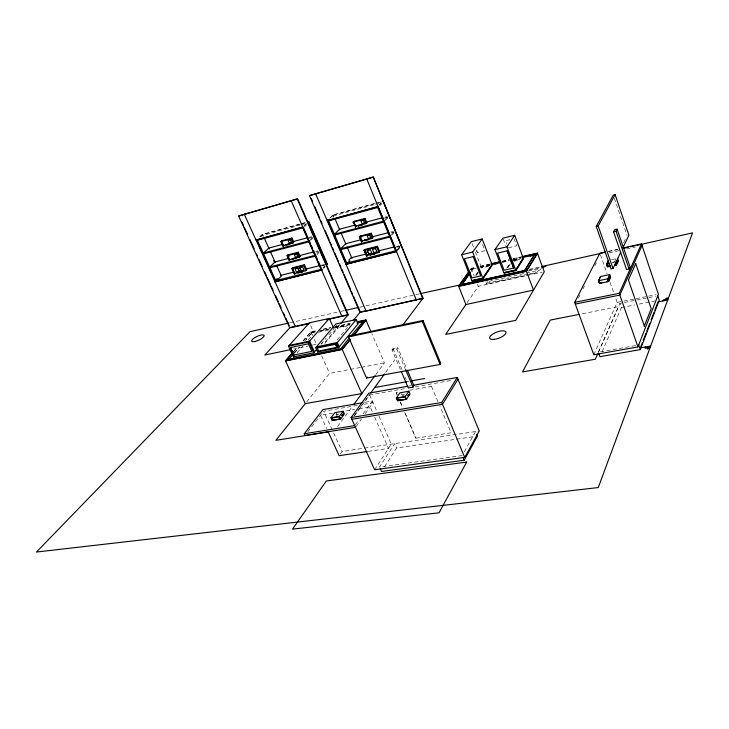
<?xml version="1.0" encoding="UTF-8"?>
<svg xmlns="http://www.w3.org/2000/svg" width="729" height="729" viewBox="0 0 729 729"><rect width="100%" height="100%" fill="white"/><g stroke="black" fill="none" stroke-linecap="round" stroke-linejoin="round"><path stroke-width="0.55" stroke-dasharray="3.65 2.73" d="M602.172 351.56L621.4 307.556L619.914 303.328L623.259 302.663M598.318 352.198L619.914 303.328M598.591 351.998L618.629 306.608L580.056 314.208M593.77 354.741L617.153 302.398L615.294 297.113M614.474 261.857L615.932 258.831M623.687 242.702L626.111 237.663M578.398 298.052L579.938 295.035M583.009 288.994L584.549 285.978M594.809 265.866L596.349 262.85M464.373 451.734L475.563 431.55M541.355 268.163L540.307 269.921L485.833 282.005M538.376 270.35L537.319 272.117L529.582 273.831M535.396 272.546L534.858 273.43L485.897 284.237L487.665 281.594M404.713 412.322L415.876 438.175L404.759 412.249M384.52 466.779L396.594 447.989L475.199 436.443M508.113 267.434L510.582 263.643M431.568 386.479L438.056 401.943M506.773 268.29L510.336 262.823M507.275 267.825L510.364 263.078M374.588 469.758L391.309 444.134L378.989 416.177M467.161 302.69L478.27 286.297L526.675 275.626M401.242 393.778L401.661 394.744L404.741 394.179M476.374 275.425L478.315 272.628M397.123 394.735L396.23 392.667L398.481 392.211M475.654 275.343L477.531 272.628M476.165 274.869L478.096 272.072M472.747 268.892L470.916 271.917M340.325 454.003L342.111 451.47L363.352 448.299M476.146 268.409L470.56 269.694L471.216 268.336L475.627 267.324M470.56 269.694L471.326 268.609L475.736 267.589M356.153 426.429L361.347 419.129M365.256 413.653L373.057 402.709L364.081 404.258M355.378 424.706L358.632 420.15M363.197 413.78L372.319 401.032L363.534 402.554M476.566 250.539L477.331 252.507L484.922 250.685L481.851 242.793M354.212 415.74L356.855 412.095M357.52 411.183L359.497 408.45M360.162 407.538L364.126 402.071M364.792 401.16L369.412 394.79M385.759 372.255L394.863 359.707M354.504 415.667L369.594 394.854L406.518 388.338M400.412 369.475L392.074 349.966L396.822 349.027L397.779 347.715L406.964 369.311M337.618 426.392L353.064 405.433M375.781 374.606L384.438 362.86L371.872 333.727M392.074 349.966L393.049 348.653L397.779 347.715M336.142 413.562L336.57 414.482L338.803 414.072M307.775 431.869L323.056 412.022M306.699 401.907L329.599 373.376L349.337 369.585M337.071 339.96L349.956 324.451M324.806 343.459L337.746 328.132L348.48 325.827M339.905 324.505L324.642 342.557L321.316 343.25M320.97 344.261L326.027 338.302M328.916 334.903L333.973 328.943M397.032 249.892L400.968 245.29M397.241 250.12L399.866 247.049M397.36 250.694L399.984 247.623M297.086 352.69L303 345.92M308.176 339.987L312.604 334.912M294.17 352.991L299.355 347.004M304.576 341.108L311.994 332.579L306.171 339.65M294.279 353.228L299.482 347.286M293.359 351.715L296.339 348.325M303.054 340.698L310.873 331.804L316.377 330.611M293.495 352.007L297.222 347.76M303.182 340.981L310.991 332.078L316.495 330.893M391.3 234.501L394.298 231.129M391.628 235.312L394.626 231.931M385.459 220.358L388.502 217.051M385.122 219.547L388.174 216.24M323.512 268.418L324.961 266.887M323.175 267.652L324.624 266.131M323.521 267.835L324.97 266.304M379.827 205.842L381.896 203.673M378.716 205.232L380.784 203.072M379.49 205.022L381.559 202.862M316.896 254.658L319.01 252.498M317.261 253.173L318.682 251.733M310.29 239.586L312.449 237.472M310.636 240.36L312.787 238.246M330.465 217.925L333.408 215.046L334.292 217.114M329.727 218.126L333.016 214.909L374.524 203.482M304.303 226.992L306.572 224.833M304.002 225.689L306.271 223.53M304.722 225.489L306.235 224.049M259.588 236.843L262.349 234.355L305.615 222.454M260.271 236.661L262.659 234.51M260.727 236.889L262.322 235.458L300.184 225.051M375.617 203.181L381.076 201.678M299.847 224.277L261.975 234.702L262.322 235.458M300.931 223.985L306.335 222.491M374.196 203.819L332.67 215.246L333.554 217.315M378.57 202.616L380.748 202.015M301.268 224.76L306.681 223.265M333.007 216.039L374.533 204.63M375.626 204.33L381.085 202.835M308.385 237.526L311.684 236.652M384.921 217.105L387.09 216.531M308.722 238.301L312.021 237.417M384.174 218.208L387.418 217.342M315.693 251.432L317.899 250.858M391.054 231.968L393.213 231.412M316.031 252.188L318.227 251.623M391.382 232.761L393.542 232.205M321.27 265.228L324.587 264.399M396.612 246.384L398.79 245.837M321.945 265.62L324.159 265.074M396.166 247.076L400.513 245.992M321.607 265.985L324.915 265.156M396.941 247.167L400.203 246.356M509.899 239.713L505.744 240.725L506.883 243.75M508.405 247.778L516.697 245.801L514.018 238.748M480.046 266.304L489.97 264.026M502.099 261.228L508.714 259.706M513.125 258.695L520.843 256.918M480.147 266.577L490.07 264.299M502.199 261.511L509.926 259.734M511.029 259.478L520.953 257.191M470.451 269.42L476.064 268.181M480.393 267.133L490.344 264.9M502.481 262.066L509.106 260.545M513.416 259.606L521.253 257.747M480.502 267.406L489.332 265.383M502.518 262.358L509.206 260.818M513.498 259.834L521.353 258.03M489.633 265.511L481.331 267.415L481.541 267.962L488.813 266.295M513.663 260.508L520.105 259.032M511.603 261.182L519.841 259.296M513.872 261.264L520.059 259.852M608.633 251.223L617.381 249.263M289.923 322.774L339.832 311.629M340.944 311.383L344.27 310.636M359.798 307.173L419.694 293.796M529.5 269.283L540.736 266.778M608.25 251.705L618.238 249.473M529.181 270.113L540.517 267.589M609.198 252.854L619.049 250.667M626.703 248.963L635.46 247.013M528.042 271.124L540.244 268.409M486.489 283.353L528.479 274.077M527.778 275.38L542.084 272.227M611.485 259.652L616.497 258.549M612.415 262.303L614.419 261.866M612.57 262.969L614.583 262.531M322.974 329.189L330.684 327.521M335.085 326.574L350.494 323.248M323.102 329.472L330.811 327.804M335.212 326.856L349.519 323.767M315.311 331.923L309.761 333.062L315.411 332.151M319.676 330.93L329.599 328.788M333.973 327.904L350.449 324.35M319.803 331.212L328.624 329.317M334.082 328.141L349.565 324.806M318.509 332.26L328.451 330.128M293.641 349.018L308.03 346.02M312.459 345.09L316.887 344.17M617.153 302.398L622.73 301.296M623.851 301.068L635.005 298.854M636.116 298.626L656.2 294.634M624.37 302.444L647.771 297.806M648.883 297.587L655.571 296.256M621.4 307.556L634.759 304.932M639.215 304.057L654.797 301.004M350.439 369.375L360.308 367.48M361.402 367.27L384.438 362.86M406.955 381.695L409.179 381.294M600.505 351.815L636.517 345.418M409.142 386.015L411.384 385.623M415.475 386.753L452.399 380.237M409.525 390.279L431.614 386.406M402.226 395.41L404.458 395.018M357.347 405.415L323.676 411.211L331.713 428.761M332.67 413.197L320.56 415.266L326.592 428.397M345.892 410.946L354.704 409.452M359.115 408.696L370.122 406.818L372.883 413.061M336.087 415.293L338.165 414.947M415.876 438.175L451.087 432.807L439.833 405.998M364.473 448.135L479.235 431.003M368.309 451.388L388.521 448.408L374.724 417.216M462.241 455.57L379.508 467.025L394.681 443.624L396.594 447.989M333.6 432.889L342.111 451.47M336.169 413.525L336.588 414.455M262.349 234.355L263.287 236.433M310.691 325.653L314.09 333.217M310.873 331.804L312.395 335.176M314.254 339.304L316.577 344.471M321.689 355.825L329.599 373.376M336.361 325.016L337.746 328.132M369.594 394.854L377.285 412.304M396.275 392.603L397.168 394.671M400.294 401.907L402.526 407.083M400.248 401.98L402.481 407.147M333.016 214.909L333.9 216.969M396.822 349.027L405.151 368.592M393.049 348.653L402.244 370.186M405.306 377.367L406.181 379.417M471.216 268.336L474.187 275.89M477.449 284.219L478.27 286.297M476.575 250.512L477.34 252.489M472.137 243.65L473.732 247.751M475.326 251.842L481.304 267.197M503.256 239.203L505.616 245.427M600.45 254.804L607.129 273.84M610.1 282.305L613.809 292.885M614.356 198.306L627.086 235.64"/><path stroke-width="1.09" d="M647.616 347.724L647.142 348.991L649.73 348.535M665.686 299.373L666.096 298.279L668.52 297.797M645.511 346.913L645.037 348.18L650.204 347.268M662.852 300.94L663.262 299.847L668.11 298.899M598.646 353.1L599.94 356.681L640.29 349.601L659.253 300.129L657.795 295.819M642.386 342.594L640.381 347.815L650.669 346.002M643.188 340.507L645.994 333.199M646.796 331.112L649.603 323.813M651.207 319.63L654.013 312.331M654.815 310.244L657.613 302.936M605.343 251.952L599.876 253.173L574.689 302.344L593.77 354.741L637.957 346.931L658.424 294.188L641.465 243.887L622.858 248.042M644.245 326.182L651.207 308.649L635.67 263.479M597.68 354.057L595.402 359.215L522.538 371.936L550.304 320.067L578.954 314.427M644.372 326.164L628.444 279.991L635.797 263.451M642.021 245.555L619.85 295.081L575.318 304.084M637.957 346.931L619.231 293.304L641.465 243.887M629.045 268.965L630.029 266.778L617.117 229.152L614.611 229.735L613.554 231.813L626.539 269.502L629.045 268.965L616.069 231.23L617.117 229.152M606.947 281.722L608.25 280.802M608.068 281.485L608.314 280.975L607.184 281.212M617.928 260.7L616.47 263.88L616.142 262.941C616.306 259.023 618.73 261.028 617.609 259.761M608.669 281.512L610.674 277.302L609.717 274.578L600.496 276.537L598.509 280.783L599.393 283.463L608.669 281.512L607.713 278.779L609.717 274.578M614.511 265.429L616.524 264.992L618.42 261L617.499 258.33M623.131 247.322L628.917 235.221L615.112 194.643L613.262 195.099L596.249 226.464L611.084 268.919L613.007 268.5L620.716 252.371M608.615 265.948L609.708 265.711L609.535 266.358L608.378 266.431M600.404 283.089C600.942 281.558 599.685 284.046 601.525 282.852L601.771 282.351M609.535 266.358L609.708 265.711M608.478 260.308L606.601 264.345L608.478 260.663M599.393 283.062L598.582 280.765L600.414 276.929M613.007 268.5L598.19 226.008L615.112 194.643M380.301 468.802L381.504 471.481L464.2 460.236L477.44 436.115L476.693 434.284M408.021 386.215L368.847 393.168L351.096 417.553L374.588 469.758L464.719 457.384L479.235 431.003L457.265 377.476L413.616 385.222M546.24 265.547L545.729 266.422L541.611 267.343M543.278 267.734L543.798 266.85M526.329 271.042L537.382 253.109L544.281 271.744L515.74 320.368L445.674 334.392L465.922 304.512L533.491 290.124L526.329 271.042L458.605 286.132L465.922 304.512M457.994 379.253L442.494 404.303L351.879 419.284M351.096 417.553L441.728 402.481L457.265 377.476M534.293 254.804L524.561 270.495L461.776 284.51L469.531 273.521M515.913 270.559L523.149 259.15L522.939 258.585L515.695 269.994L504.195 272.573L504.404 273.138L515.913 270.559L506.947 246.794L514.701 235.312L523.322 258.294L515.795 270.158L503.812 272.846L494.927 249.637L502.864 238.164L514.701 235.312M513.672 268.072L507.165 250.84L497.533 253.118L504.085 270.231L513.69 268.053L507.165 250.84M440.088 364.427L440.763 363.397L423.002 320.487L349.246 335.923L348.462 336.889L366.559 378.069L440.088 364.427L422.301 321.462L423.002 320.487M406.509 399.31L410.035 394.052L408.841 391.273L399.92 392.84L396.33 398.061L397.533 400.841L406.509 399.31L405.306 396.512L408.841 391.273M401.296 371.535L408.322 387.965L413.042 387.135L413.963 385.759L407.402 370.332M406.044 399.137L405.032 396.786L396.749 398.253L397.761 400.586L406.062 399.182M408.486 395.3L408.905 394.671L408.559 395.473L407.484 395.665M483.054 278.66L491.92 265.584L491.711 265.037L482.835 278.095L472.283 280.465L472.501 281.02L483.054 278.66L472.665 252.088L482.188 238.966L492.111 264.718L482.88 278.305L471.891 280.765L461.63 254.713L471.344 241.609L482.188 238.966M399.146 399.802L398.708 400.44L399.073 399.629M400.221 399.62L398.635 400.267M470.159 272.555L461.867 284.738M464.446 281.075L465.74 279.243M458.605 286.132L469.157 271.252M469.257 271.525L458.714 286.406L526.438 271.334L537.492 253.391L522.055 256.945M473.212 256.654L480.739 275.89L471.927 277.904L464.4 258.713L473.221 256.635M370.742 392.967L384.456 374.05M353.738 404.522L375.116 375.508M340.079 418.947L339.094 416.669L340.188 418.947L332.406 420.232L331.413 417.954L332.433 420.186M341.828 415.275L343.286 414.482L341.901 415.448M340.188 418.947L340.58 418.145L339.185 419.111M340.543 419.084L344.389 413.89L343.186 411.238L334.884 412.65L330.993 417.808L332.205 420.469L340.543 419.084L339.331 416.414L343.186 411.238M366.559 378.069L367.307 377.066M333.818 419.448L333.353 420.086L333.745 419.284M334.821 419.284L333.271 419.913M403.119 324.66L423.03 298.152L373.239 176.965L309.488 195.627L359.971 312.386L422.738 298.544L373.239 176.965M416.578 299.573L416.277 299.965L366.714 178.86M355.497 427.34L305.004 435.459L304.221 433.791L322.929 409.58L362.441 402.745M350.23 339.222L342.129 349.2L361.794 393.587L305.305 403.638L275.863 440.334L328.651 431.85M353.018 335.796L365.912 319.922L370.97 331.649M350.357 339.523L342.256 349.501L285.586 361.001L292.311 353.346M353.838 335.231L366.031 320.204L358.331 321.872M349.218 338.01L340.953 348.608M350.64 336.342L362.632 321.99M338.538 347.678L358.139 323.749L356.308 319.539L335.905 323.968L315.712 347.669L317.644 351.952L338.538 347.678L336.616 343.35L356.308 319.539M335.641 344.261L336.98 347.286L335.641 344.261L317.261 348.034L318.591 351.05L339.213 346.849L337.299 342.53L316.404 346.858M353.529 320.14L360.299 311.994L365.375 310.873M317.644 351.952L318.336 351.132M340.625 323.64L348.225 314.655L297.678 198.817L239.094 215.766L238.693 216.094L289.723 327.877L309.779 323.448M333.545 327.986L329.317 318.427L309.415 322.819L288.511 346.22L293.423 356.9L313.78 352.736L316.641 349.364M401.296 246.083L383.263 201.076L382.16 201.632M308.385 343.815L311.812 351.378L293.896 355.05L290.488 347.551L308.413 343.787M288.511 346.22L308.886 341.928L329.317 318.427M293.423 356.9L294.133 356.08M292.657 354.64L289.076 359.169M293.896 355.05L290.488 347.551M305.305 403.638L285.449 360.709L291.873 353.41M379.016 252.507L379.736 251.687L377.485 246.284L365.384 249.345L364.646 250.165L366.915 255.524L379.016 252.507L376.747 247.104L377.485 246.284M374.806 253.929L374.588 253.273L370.086 254.43L370.35 255.041L374.843 253.883L374.551 253.318M370.086 254.43L370.35 255.041M375.553 248.607L376.902 251.842L373.804 252.617L372.464 249.364L375.572 248.589M366.313 252.407L364.719 249.509L363.981 250.329L366.505 256.298L367.243 255.478M368.701 253.892L371.808 253.1L370.45 249.874L367.343 250.676L368.701 253.892L367.361 250.648M366.505 256.298L367.571 255.396M366.915 255.524L367.653 254.703M363.981 250.329L365.056 249.427M372.328 238.356L373.066 237.545L371.261 233.225L360.755 235.959L359.998 236.761L361.812 241.062L372.328 238.356L370.514 234.027L371.261 233.225M349.847 260.7L347.04 263.761L328.26 220.076M348.781 260.107L350.886 257.82L366.131 254.002M368.473 239.048L368.728 239.668L364.819 240.67L364.564 240.06L368.51 239.012M364.819 240.67L364.6 240.023M361.247 238.009L360.08 236.132L359.333 236.934L361.402 241.846L362.158 241.035M361.402 241.846L362.486 240.953M361.812 241.062L362.559 240.251M359.333 236.934L360.418 236.05M322.063 269.94L275.033 281.859L322.063 269.94L318.473 261.747M326.419 264.782L327.467 264.244L308.859 221.561L307.784 222.09M366.131 223.566L366.887 222.773L365.065 218.418L354.54 221.252L353.775 222.035L355.606 226.364L366.131 223.566L364.309 219.201L365.065 218.418M340.853 248.735L389.796 236.196L390.133 236.998L341.19 249.518L340.853 248.735L345.655 243.696L360.791 239.786M358.622 225.972L358.404 225.316L362.313 224.268L362.577 224.897L358.622 225.972L358.367 225.352M355.196 227.166C356.226 226.801 356.372 226.847 353.109 222.208L354.203 221.334L353.109 222.208M355.606 226.364L356.363 225.58M305.989 270.714L306.781 269.894L304.494 264.736L293.295 267.561L292.484 268.372L294.78 273.512L305.989 270.714L303.692 265.547L304.494 264.736M302.171 272.017L301.952 271.398L297.778 272.464L298.043 273.047L302.216 271.981L301.915 271.434M301.123 270.787L304.011 270.04L302.635 266.942L299.747 267.689L301.123 270.787L299.747 267.689M299.255 271.252L297.897 268.135L295.017 268.883L296.393 271.963L299.273 271.224L297.897 268.135M291.864 268.527L292.985 267.643L291.864 268.527L294.425 274.241L295.227 273.43M294.425 274.241L295.537 273.348M334.602 234.173L383.6 221.197L383.937 222.017L334.939 234.966L334.602 234.173L339.477 229.234L354.622 225.197M275.826 279.991L277.348 278.478M299.291 257.155L300.093 256.353L298.261 252.225L288.538 254.758L287.718 255.56L289.55 259.67L299.291 257.155L297.45 253.027L298.261 252.225M292.42 259.305L296.083 258.33L295.819 257.738L292.156 258.713L292.457 259.26M289.067 256.717L288.228 254.84L287.098 255.715L289.194 260.408L290.014 259.606M289.194 260.408L290.324 259.533M287.098 255.715L288.228 254.84M315.484 256.098L270.186 267.689L269.839 266.932L275.043 261.93L288.228 258.522M293.012 243.012L293.833 242.228L291.983 238.064L282.251 240.679L281.412 241.463L283.271 245.609L293.012 243.012L291.163 238.848L291.983 238.064M282.916 246.366C284.064 245.445 284.629 247.022 280.802 241.627L281.941 240.761L280.802 241.627M290.388 239.987L291.5 242.493L289.213 243.094L288.119 240.579L290.406 239.969M285.877 244.643L286.151 245.236L289.768 244.27L289.55 243.641M309.196 241.773L263.862 253.756L263.515 252.999L268.791 248.088L281.986 244.57M316.012 193.522L315.648 193.85L366.067 311.037L423.03 298.152M302.116 227.22L256.025 240.051L303.209 226.929L308.148 238.192M238.693 216.094L297.678 198.817M291.646 200.566L291.272 200.894L341.91 316.368L342.247 315.976L330.064 318.664M244.78 214.116L244.388 214.454L295.382 326.628L295.728 326.237L290.078 327.485L264.864 355.023L290.324 349.71M309.488 195.627L372.902 177.302M377.039 206.754L327.166 220.632L377.777 206.808M256.754 240.47L303.546 227.712M327.868 221.078L378.451 207.282M281.412 241.463L291.163 238.848M353.775 222.035L364.309 219.201M292.985 241.636L307.283 237.818M366.532 222.017L382.761 217.689M289.504 243.386L292.748 242.52M363.735 223.612L366.887 222.773M286.789 244.406L288.638 243.878M263.515 252.999L308.859 240.998M287.718 255.56L297.45 253.027M359.998 236.761L370.514 234.027M299.218 255.688L313.497 251.997M372.674 236.715L387.81 232.806M296.858 257.191L300.093 256.353M269.839 266.932L315.138 255.323M292.484 268.372L303.692 265.547M364.646 250.165L376.747 247.104M280.401 275.453L293.65 272.136M305.806 269.101L320.168 265.502M379.189 250.74L394.435 246.921M375.344 252.781L378.643 251.961M275.061 280.747L321.726 269.174M345.965 263.16L396.366 250.667M461.63 254.713L472.665 252.088M494.927 249.637L506.947 246.794M596.249 226.464L598.19 226.008M613.554 231.813L616.069 231.23M491.073 263.77L499.894 261.738M521.946 256.663L537.382 253.109M491.173 264.044L498.891 262.267M491.437 264.6L500.267 262.568M522.201 257.583L536.817 254.485M494.827 264.117L497.06 263.606M529.983 256.052L532.179 255.542M288.812 323.02L249.992 331.686L36.45 552.035L598.263 487.555L692.55 232.888L637.091 245.272M345.382 310.39L358.695 307.419M420.806 293.55L527.14 270.177L523.823 270.924M541.702 266.559L604.924 252.453M623.778 248.243L628.216 247.249M630.439 246.757L634.877 245.764M462.851 284.52L459.416 284.984M296.84 326L309.023 323.312M343.241 315.757L348.225 314.655M326.401 319.785L347.897 315.046L297.304 199.154M609.544 263.625L606.528 264.281L607.457 266.951L610.483 266.304M608.679 266.112L609.763 265.885M607.385 266.577L606.674 264.326M615.932 264.982L614.775 265.046M357.101 321.817L365.912 319.922M357.037 322.938L364.992 321.489L361.693 322.2M289.231 345.418L309.588 341.117L314.472 351.916M607.713 278.779L598.582 280.765M600.35 282.916L601.525 282.852M606.883 281.549L608.013 281.312M348.462 336.889L422.301 321.462M315.712 347.669L336.616 343.35M285.449 360.709L342.129 349.2M574.689 302.344L619.231 293.304M658.014 301.888L667.709 299.993M374.706 387.5L406.955 381.695M411.402 380.893L424.752 378.497M396.33 398.061L405.306 396.512M330.993 417.808L339.331 416.414M331.385 417.999L339.094 416.669M339.65 418.482L340.653 418.309M304.221 433.791L354.722 425.618M367.188 451.552L339.131 455.68L327.986 431.431M286.789 359.634L343.386 348.116M241.919 221.971L243.34 225.07M244.288 227.138L247.587 234.383M249.947 239.559L254.193 248.862M256.553 254.038L257.501 256.107M258.923 259.214L262.221 266.45M264.581 271.625L266.468 275.762M267.415 277.831L270.249 284.037M271.188 286.105L273.083 290.242M275.444 295.418L278.278 301.624M279.216 303.692L281.102 307.829M283.463 313.005L284.884 316.113M285.823 318.181L289.131 325.416M257.1 239.522L276.081 281.321L281.412 276.018L276.719 265.648M256.408 239.713L275.635 282.005M264.062 237.627L269.22 249.036M270.623 252.152L275.316 262.531M342.812 412.395L343.213 413.361M273.694 260.636L274.633 262.704M308.886 341.928L313.78 352.736M281.102 241.545L283.226 246.284M287.408 255.633L289.504 260.335M292.174 268.454L294.726 274.168M308.968 240.078L310.39 243.313M311.247 245.272L312.185 247.404M313.525 250.475L317.634 259.825M302.489 227.12L321.343 270.122M308.504 221.898L327.13 264.609M311.21 198.425L312.559 201.55M314.81 206.763L319.767 218.217M320.669 220.304L322.018 223.429M325.17 230.719L329.226 240.096M330.128 242.183L331.476 245.308M332.378 247.395L333.727 250.521M334.629 252.599L338.684 261.984M339.586 264.062L340.935 267.188M341.837 269.274L343.186 272.4M344.088 274.487L350.394 289.067M351.287 291.153L352.645 294.279M353.547 296.366L359.844 310.946M327.257 219.666L346.603 264.636M335.167 219.174L339.805 230.018M340.908 232.597L345.993 244.47M347.095 247.049L351.952 258.403M405.588 369.621L413.042 387.135M353.437 222.126L355.533 227.074M359.661 236.852L361.739 241.764M364.309 250.247L366.833 256.216M463.024 457.438L464.2 460.236M441.728 402.481L464.719 457.384M377.33 206.672L395.929 251.651M377.987 206.152L396.266 250.421M524.652 270.741L534.375 255.041M638.695 345.027L640.29 349.601M615.595 262.312L616.524 264.992M610.164 277.011L608.615 280.364L608.278 279.407L609.827 276.054L610.219 276.993M466.678 462.068L439.04 512.806L292.52 529.117L326.291 480.994L466.678 462.068M396.704 251.459L345.965 264.308L396.704 251.459M370.751 237.791L368.263 238.447L367.179 235.859L369.658 235.194L370.733 237.809M364.546 223.001L362.058 223.685L360.983 221.051L363.452 220.386L364.527 223.028M297.797 256.608L295.491 257.219L294.407 254.722L296.694 254.129L297.778 256.626M255.177 341.436A6.871 2.05 -25 0 0 264.162 335.504A6.871 2.05 -25 0 0 254.348 337.919A6.871 2.05 -25 0 0 255.177 341.436M494.353 339.34A8.666 3.208 -21 0 0 505.99 332.205A8.666 3.208 -21 0 0 493.178 333.836A8.666 3.208 -21 0 0 494.353 339.34"/></g></svg>
